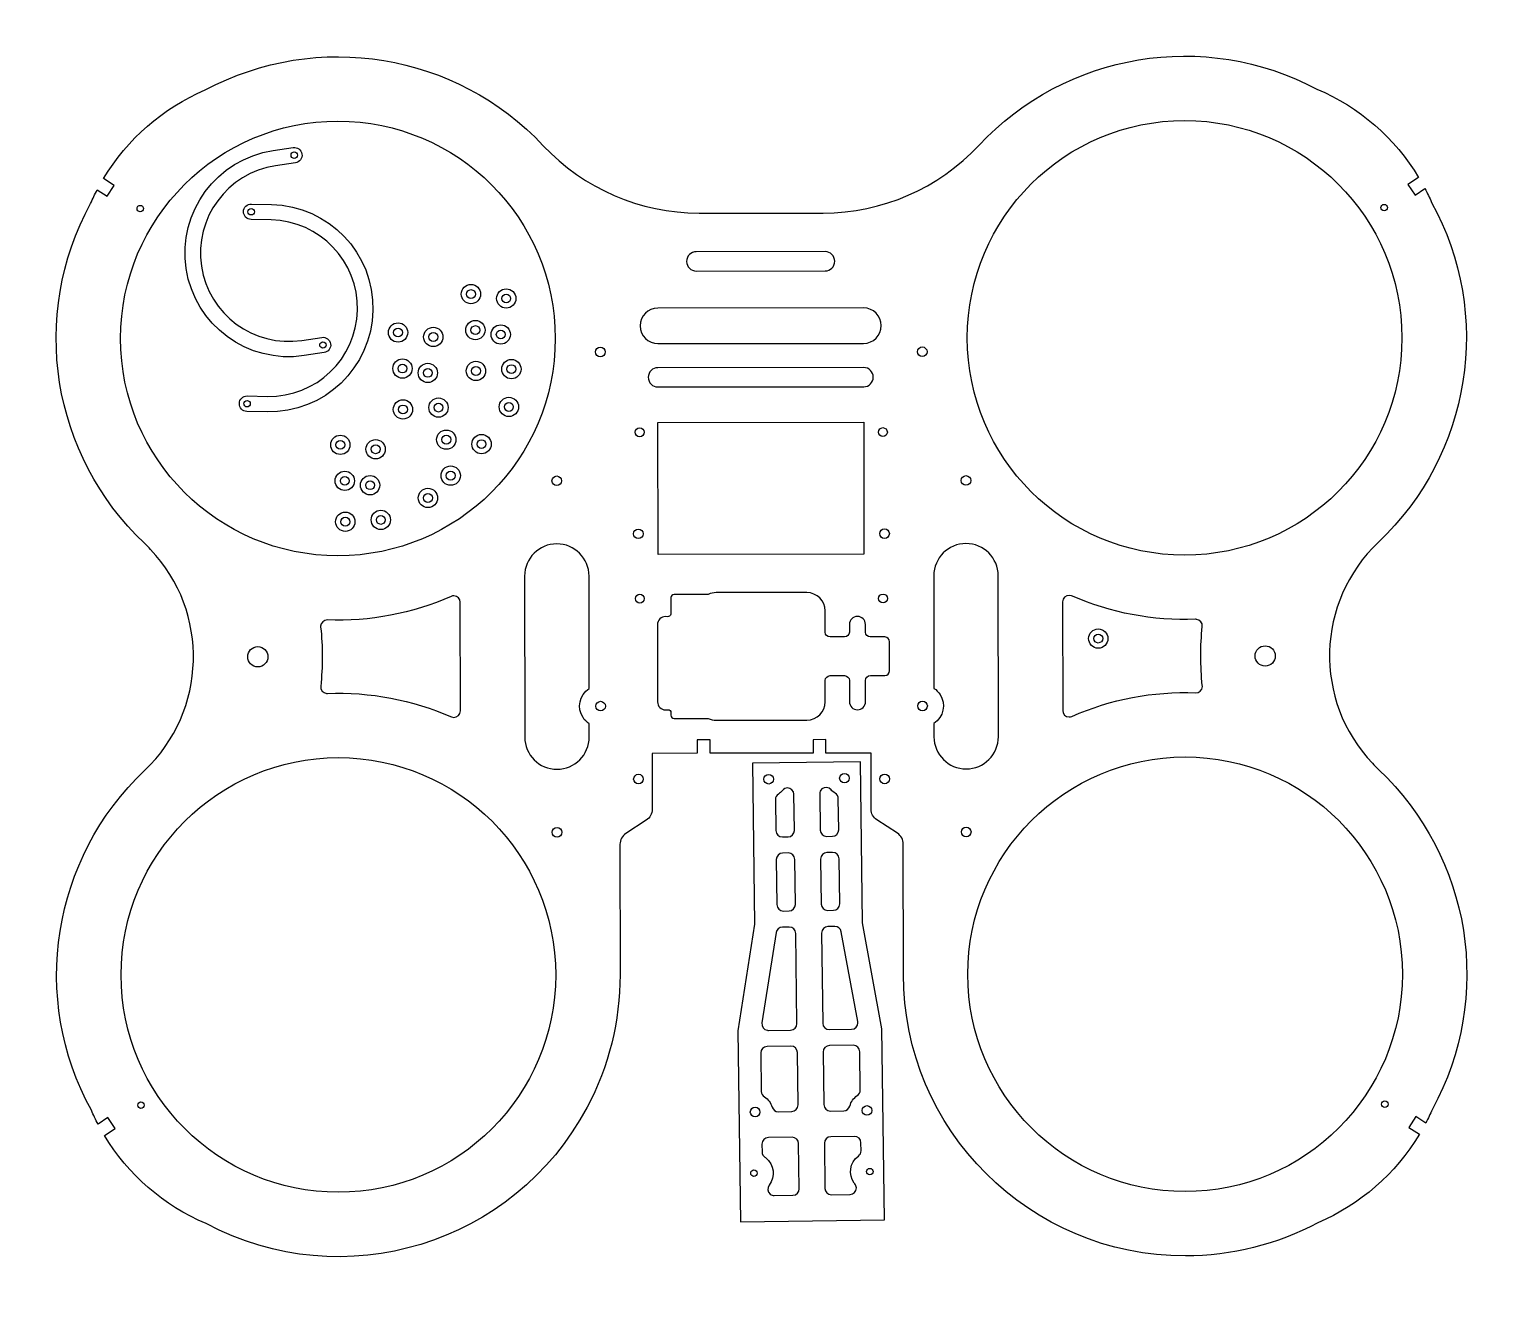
# Model space of a CAD drawing. Header units: millimetres. Extents: x 63 to 517, y -287 to 107.
import ezdxf

# ---------------------------------------------------------------- set-up
doc = ezdxf.new("R2010")
doc.units = ezdxf.units.MM
doc.header["$MEASUREMENT"] = 0
doc.layers.add('Layer 1', color=7, linetype='Continuous', lineweight=0)

msp = doc.modelspace()

# ---------------------------------------------------------------- linework, layer by layer
at = {"layer": 'Layer 1', "color": 18, "lineweight": 25, "true_color": 0x000000}
for points in [[(321.76, -55.94), (257.86, -55.99), (257.82, -14.99), (321.72, -14.94)], [(287.16, -120.88), (287.83, -170.87), (282.67, -203.94), (283.47, -263.25), (328.2, -262.64), (327.41, -203.34), (321.36, -170.42), (320.69, -120.43)]]:
    msp.add_lwpolyline(points, close=True, dxfattribs=at)
for centre, radius in [((158.41, 11.08), 67.5), ((421.41, 11.28), 67.5), ((144.86, 68.01), 1), ((97.03, 51.42), 1), ((131.48, 50.44), 1), ((483.38, 51.72), 1), ((199.75, 24.87), 3), ((199.75, 24.87), 1.37), ((210.7, 23.5), 3), ((210.7, 23.5), 1.37), ((177.1, 12.93), 3), ((177.1, 12.93), 1.38), ((188.05, 11.55), 3), ((201.12, 13.69), 3), ((201.12, 13.69), 1.37), ((208.99, 12.32), 3), ((208.99, 12.32), 1.37), ((153.77, 9.05), 1), ((188.05, 11.55), 1.37), ((178.47, 1.74), 3), ((212.31, 1.56), 3), ((239.91, 6.88), 1.5), ((339.91, 6.95), 1.5), ((178.47, 1.74), 1.38), ((186.34, 0.38), 3), ((186.34, 0.38), 1.37), ((201.29, 0.98), 3), ((201.29, 0.98), 1.38), ((212.31, 1.56), 1.38), ((130.2, -9.18), 1), ((178.63, -10.96), 3), ((189.66, -10.39), 3), ((189.66, -10.39), 1.37), ((211.52, -10.18), 3), ((211.52, -10.18), 1.38), ((178.63, -10.96), 1.37), ((192.08, -20.35), 3), ((252.16, -18.05), 1.38), ((327.7, -17.99), 1.37), ((159.17, -21.96), 3), ((159.17, -21.96), 1.37), ((170.13, -23.33), 3), ((170.13, -23.33), 1.37), ((192.08, -20.35), 1.38), ((203.03, -21.73), 3), ((203.03, -21.73), 1.37), ((160.55, -33.14), 3), ((160.55, -33.14), 1.37), ((168.41, -34.5), 3), ((193.45, -31.53), 3), ((193.45, -31.53), 1.38), ((226.4, -33.13), 1.5), ((353.49, -33.03), 1.5), ((168.41, -34.5), 1.37), ((186.38, -38.46), 3), ((186.38, -38.46), 1.37), ((160.71, -45.84), 3), ((160.71, -45.84), 1.37), ((171.74, -45.27), 3), ((171.74, -45.27), 1.38), ((251.71, -49.6), 1.5), ((328.2, -49.54), 1.5), ((252.2, -69.73), 1.37), ((327.74, -69.67), 1.38), ((394.58, -82.13), 3), ((394.58, -82.13), 1.38), ((133.54, -87.78), 3.15), ((446.43, -87.54), 3.15), ((240, -103.12), 1.5), ((340, -103.05), 1.5), ((158.56, -186.6), 67.5), ((421.56, -186.4), 67.5), ((251.77, -125.78), 1.5), ((292.23, -125.81), 1.5), ((315.76, -125.49), 1.5), ((328.26, -125.72), 1.5), ((226.48, -142.29), 1.5), ((353.57, -142.19), 1.5), ((97.25, -227.04), 1), ((322.75, -228.71), 1.5), ((483.6, -226.74), 1), ((288.01, -229.18), 1.5), ((287.64, -248.19), 1), ((323.63, -247.7), 1)]:
    msp.add_circle(centre, radius, dxfattribs=at)
for points, knots in [([(85.63, 60.79), (85.63, 60.79), (88.95, 58.63), (88.95, 58.63), (88.95, 58.63), (86.77, 55.28), (86.77, 55.28), (86.77, 55.28), (83.67, 57.29), (83.67, 57.29), (82.93, 55.89), (82.25, 54.46), (81.61, 53.01), (62.56, 18.12), (69.42, -25.24), (98.33, -52.54), (98.98, -53.15), (99.62, -53.79), (100.23, -54.44), (118.68, -73.91), (117.85, -104.64), (98.38, -123.09), (69.52, -150.43), (62.72, -193.8), (81.83, -228.66), (82.47, -230.11), (83.16, -231.54), (83.9, -232.94), (83.9, -232.94), (87, -230.92), (87, -230.92), (87, -230.92), (89.18, -234.27), (89.18, -234.27), (89.18, -234.27), (85.87, -236.43), (85.87, -236.43), (93.26, -248.67), (104.31, -258.26), (117.47, -263.85), (160.13, -286.55), (213.12, -270.36), (235.81, -227.7), (242.55, -215.03), (246.07, -200.89), (246.06, -186.54), (246.06, -186.54), (246.03, -146.03), (246.03, -146.03), (246.03, -144.68), (246.71, -143.41), (247.85, -142.67), (247.85, -142.67), (254.21, -138.52), (254.21, -138.52), (255.34, -137.78), (256.02, -136.52), (256.02, -135.17), (256.02, -135.17), (256.01, -117.78), (256.01, -117.78), (256.01, -117.78), (270.01, -117.76), (270.01, -117.76), (270.01, -117.76), (270.01, -113.56), (270.01, -113.56), (270.01, -113.56), (274.01, -113.56), (274.01, -113.56), (274.01, -113.56), (274.01, -117.76), (274.01, -117.76), (274.01, -117.76), (306.01, -117.74), (306.01, -117.74), (306.01, -117.74), (306.01, -113.54), (306.01, -113.54), (306.01, -113.54), (310.01, -113.53), (310.01, -113.53), (310.01, -113.53), (310.01, -117.73), (310.01, -117.73), (310.01, -117.73), (324.01, -117.72), (324.01, -117.72), (324.01, -117.72), (324.02, -135.12), (324.02, -135.12), (324.02, -136.47), (324.71, -137.73), (325.84, -138.47), (325.84, -138.47), (332.21, -142.61), (332.21, -142.61), (333.35, -143.35), (334.03, -144.61), (334.03, -145.96), (334.03, -145.96), (334.06, -186.47), (334.06, -186.47), (334.1, -234.79), (373.31, -273.94), (421.63, -273.9), (435.99, -273.89), (450.12, -270.34), (462.78, -263.58), (475.92, -257.97), (486.97, -248.36), (494.34, -236.11), (494.34, -236.11), (491.02, -233.95), (491.02, -233.95), (491.02, -233.95), (493.2, -230.6), (493.2, -230.6), (493.2, -230.6), (496.3, -232.61), (496.3, -232.61), (497.04, -231.21), (497.72, -229.78), (498.36, -228.33), (517.41, -193.44), (510.55, -150.08), (481.64, -122.79), (480.99, -122.17), (480.35, -121.53), (479.74, -120.88), (461.29, -101.41), (462.12, -70.68), (481.59, -52.23), (510.45, -24.89), (517.25, 18.47), (498.14, 53.34), (497.5, 54.79), (496.81, 56.22), (496.07, 57.62), (496.07, 57.62), (492.98, 55.59), (492.98, 55.59), (492.98, 55.59), (490.79, 58.94), (490.79, 58.94), (490.79, 58.94), (494.1, 61.11), (494.1, 61.11), (486.71, 73.34), (475.66, 82.94), (462.5, 88.53), (427.57, 107.11), (384.53, 99.95), (357.5, 71.05), (344.98, 57.67), (327.48, 50.07), (309.16, 50.05), (309.16, 50.05), (270.58, 50.02), (270.58, 50.02), (252.26, 50.01), (234.75, 57.59), (222.22, 70.95), (195.15, 99.8), (152.09, 106.9), (117.19, 88.26), (104.05, 82.65), (93, 73.04), (85.63, 60.79)], [0, 0, 0, 0, 1, 1, 1, 2, 2, 2, 3, 3, 3, 4, 4, 4, 5, 5, 5, 6, 6, 6, 7, 7, 7, 8, 8, 8, 9, 9, 9, 10, 10, 10, 11, 11, 11, 12, 12, 12, 13, 13, 13, 14, 14, 14, 15, 15, 15, 16, 16, 16, 17, 17, 17, 18, 18, 18, 19, 19, 19, 20, 20, 20, 21, 21, 21, 22, 22, 22, 23, 23, 23, 24, 24, 24, 25, 25, 25, 26, 26, 26, 27, 27, 27, 28, 28, 28, 29, 29, 29, 30, 30, 30, 31, 31, 31, 32, 32, 32, 33, 33, 33, 34, 34, 34, 35, 35, 35, 36, 36, 36, 37, 37, 37, 38, 38, 38, 39, 39, 39, 40, 40, 40, 41, 41, 41, 42, 42, 42, 43, 43, 43, 44, 44, 44, 45, 45, 45, 46, 46, 46, 47, 47, 47, 48, 48, 48, 49, 49, 49, 50, 50, 50, 51, 51, 51, 52, 52, 52, 53, 53, 53, 54, 54, 54, 55, 55, 55, 56, 56, 56, 56]), ([(147.23, 10.49), (147.23, 10.49), (147.23, 10.49), (147.23, 10.49), (132.26, 8.23), (118.29, 18.53), (116.02, 33.5), (113.76, 48.47), (124.07, 62.45), (139.04, 64.71), (139.04, 64.71), (145.22, 65.64), (145.22, 65.64), (146.53, 65.84), (147.44, 67.06), (147.24, 68.37), (147.04, 69.68), (145.82, 70.59), (144.51, 70.39), (144.51, 70.39), (138.32, 69.45), (138.32, 69.45), (120.73, 66.8), (108.62, 50.38), (111.28, 32.78), (113.94, 15.19), (130.35, 3.08), (147.95, 5.74), (147.95, 5.74), (147.95, 5.74), (147.95, 5.74), (147.95, 5.74), (154.13, 6.68), (154.13, 6.68), (155.44, 6.87), (156.34, 8.1), (156.15, 9.41), (155.95, 10.72), (154.73, 11.62), (153.41, 11.42), (153.41, 11.42), (147.23, 10.49), (147.23, 10.49)], [0, 0, 0, 0, 1, 1, 1, 2, 2, 2, 3, 3, 3, 4, 4, 4, 5, 5, 5, 6, 6, 6, 7, 7, 7, 8, 8, 8, 9, 9, 9, 10, 10, 10, 11, 11, 11, 12, 12, 12, 13, 13, 13, 14, 14, 14, 14]), ([(137.68, 47.91), (137.68, 47.91), (137.68, 47.91), (137.68, 47.91), (152.82, 47.58), (164.83, 35.04), (164.5, 19.91), (164.18, 4.77), (151.64, -7.24), (136.5, -6.91), (136.5, -6.91), (130.25, -6.78), (130.25, -6.78), (128.92, -6.75), (127.82, -7.8), (127.8, -9.13), (127.77, -10.45), (128.82, -11.55), (130.14, -11.58), (130.14, -11.58), (136.4, -11.71), (136.4, -11.71), (154.19, -12.1), (168.92, 2.01), (169.3, 19.8), (169.69, 37.59), (155.58, 52.32), (137.79, 52.71), (137.79, 52.71), (137.79, 52.71), (137.79, 52.71), (137.79, 52.71), (131.53, 52.84), (131.53, 52.84), (130.21, 52.87), (129.11, 51.82), (129.08, 50.49), (129.05, 49.17), (130.11, 48.07), (131.43, 48.04), (131.43, 48.04), (137.68, 47.91), (137.68, 47.91)], [0, 0, 0, 0, 1, 1, 1, 2, 2, 2, 3, 3, 3, 4, 4, 4, 5, 5, 5, 6, 6, 6, 7, 7, 7, 8, 8, 8, 9, 9, 9, 10, 10, 10, 11, 11, 11, 12, 12, 12, 13, 13, 13, 14, 14, 14, 14]), ([(309.74, 32.05), (309.74, 32.05), (269.74, 32.02), (269.74, 32.02), (269.74, 32.02), (269.74, 32.02), (269.74, 32.02), (268.08, 32.02), (266.74, 33.36), (266.74, 35.02), (266.73, 36.68), (268.08, 38.02), (269.73, 38.02), (269.73, 38.02), (309.73, 38.05), (309.73, 38.05), (309.73, 38.05), (309.73, 38.05), (309.73, 38.05), (311.39, 38.05), (312.73, 36.71), (312.73, 35.05), (312.74, 33.4), (311.39, 32.05), (309.74, 32.05)], [0, 0, 0, 0, 1, 1, 1, 2, 2, 2, 3, 3, 3, 4, 4, 4, 5, 5, 5, 6, 6, 6, 7, 7, 7, 8, 8, 8, 8]), ([(257.8, 20.51), (257.8, 20.51), (321.7, 20.56), (321.7, 20.56), (324.73, 20.56), (327.2, 18.1), (327.2, 15.07), (327.2, 12.03), (324.74, 9.56), (321.71, 9.56), (321.71, 9.56), (257.81, 9.51), (257.81, 9.51), (254.77, 9.51), (252.3, 11.97), (252.3, 15.01), (252.3, 18.04), (254.76, 20.51), (257.8, 20.51)], [0, 0, 0, 0, 1, 1, 1, 2, 2, 2, 3, 3, 3, 4, 4, 4, 5, 5, 5, 6, 6, 6, 6]), ([(321.72, -3.94), (321.72, -3.94), (257.82, -3.99), (257.82, -3.99), (256.16, -3.99), (254.81, -2.65), (254.81, -0.99), (254.81, 0.67), (256.15, 2.01), (257.81, 2.01), (257.81, 2.01), (321.71, 2.06), (321.71, 2.06), (323.37, 2.06), (324.71, 0.72), (324.71, -0.94), (324.71, -2.59), (323.37, -3.94), (321.72, -3.94)], [0, 0, 0, 0, 1, 1, 1, 2, 2, 2, 3, 3, 3, 4, 4, 4, 5, 5, 5, 6, 6, 6, 6]), ([(236.42, -62.7), (236.42, -62.7), (236.45, -97.68), (236.45, -97.68), (233.44, -99.64), (232.59, -103.67), (234.55, -106.67), (235.05, -107.43), (235.7, -108.08), (236.46, -108.57), (236.46, -108.57), (236.46, -112.7), (236.46, -112.7), (236.46, -118.23), (231.99, -122.71), (226.47, -122.71), (220.94, -122.71), (216.46, -118.24), (216.46, -112.72), (216.46, -112.72), (216.42, -62.72), (216.42, -62.72), (216.41, -57.2), (220.89, -52.71), (226.41, -52.71), (231.93, -52.71), (236.41, -57.18), (236.42, -62.7)], [0, 0, 0, 0, 1, 1, 1, 2, 2, 2, 3, 3, 3, 4, 4, 4, 5, 5, 5, 6, 6, 6, 7, 7, 7, 8, 8, 8, 9, 9, 9, 9]), ([(343.54, -97.6), (343.54, -97.6), (343.51, -62.62), (343.51, -62.62), (343.51, -57.1), (347.98, -52.62), (353.5, -52.61), (359.03, -52.61), (363.51, -57.08), (363.51, -62.6), (363.51, -62.6), (363.55, -112.6), (363.55, -112.6), (363.56, -118.13), (359.08, -122.61), (353.56, -122.61), (348.04, -122.62), (343.56, -118.14), (343.55, -112.62), (343.55, -112.62), (343.55, -108.49), (343.55, -108.49), (346.56, -106.53), (347.4, -102.5), (345.44, -99.49), (344.95, -98.74), (344.3, -98.09), (343.54, -97.6)], [0, 0, 0, 0, 1, 1, 1, 2, 2, 2, 3, 3, 3, 4, 4, 4, 5, 5, 5, 6, 6, 6, 7, 7, 7, 8, 8, 8, 9, 9, 9, 9]), ([(311.29, -93.64), (310.46, -93.64), (309.79, -94.32), (309.79, -95.14), (309.79, -95.14), (309.8, -101.74), (309.8, -101.74), (309.8, -104.89), (307.25, -107.45), (304.1, -107.45), (304.1, -107.45), (275.9, -107.47), (275.9, -107.47), (275.05, -107.47), (274.2, -107.28), (273.43, -106.91), (273.43, -106.91), (262.87, -106.92), (262.87, -106.92), (262.32, -106.92), (261.87, -106.47), (261.87, -105.92), (261.87, -105.92), (261.87, -105.22), (261.87, -105.22), (261.87, -104.67), (261.42, -104.22), (260.87, -104.22), (260.8, -104.22), (260.74, -104.22), (260.68, -104.24), (260.52, -104.27), (260.36, -104.28), (260.2, -104.28), (258.82, -104.28), (257.7, -103.17), (257.7, -101.79), (257.7, -101.79), (257.68, -77.79), (257.68, -77.79), (257.68, -77.63), (257.69, -77.47), (257.72, -77.31), (257.99, -75.95), (259.3, -75.07), (260.65, -75.33), (261.2, -75.43), (261.72, -75.08), (261.83, -74.54), (261.84, -74.48), (261.84, -74.41), (261.84, -74.35), (261.84, -74.35), (261.84, -69.42), (261.84, -69.42), (261.84, -68.87), (262.29, -68.42), (262.84, -68.42), (262.84, -68.42), (273.45, -68.41), (273.45, -68.41), (274.21, -68.06), (275.03, -67.87), (275.87, -67.87), (275.87, -67.87), (304.07, -67.85), (304.07, -67.85), (307.22, -67.85), (309.77, -70.4), (309.77, -73.54), (309.77, -73.54), (309.78, -80.14), (309.78, -80.14), (309.78, -80.97), (310.45, -81.64), (311.28, -81.64), (311.28, -81.64), (315.78, -81.64), (315.78, -81.64), (316.61, -81.64), (317.28, -80.97), (317.28, -80.14), (317.28, -80.14), (317.28, -77.74), (317.28, -77.74), (317.28, -76.36), (318.39, -75.24), (319.78, -75.24), (321.16, -75.24), (322.28, -76.35), (322.28, -77.74), (322.28, -77.74), (322.28, -80.14), (322.28, -80.14), (322.28, -80.96), (322.95, -81.63), (323.78, -81.63), (323.78, -81.63), (328.28, -81.63), (328.28, -81.63), (329.11, -81.63), (329.78, -82.3), (329.78, -83.13), (329.78, -83.13), (329.79, -92.13), (329.79, -92.13), (329.79, -92.96), (329.12, -93.63), (328.29, -93.63), (328.29, -93.63), (323.79, -93.63), (323.79, -93.63), (322.96, -93.63), (322.29, -94.31), (322.29, -95.14), (322.29, -95.14), (322.3, -101.74), (322.3, -101.74), (322.3, -103.12), (321.18, -104.24), (319.8, -104.24), (318.42, -104.24), (317.3, -103.12), (317.3, -101.74), (317.3, -101.74), (317.29, -95.14), (317.29, -95.14), (317.29, -94.31), (316.62, -93.64), (315.79, -93.64), (315.79, -93.64), (311.29, -93.64), (311.29, -93.64)], [0, 0, 0, 0, 1, 1, 1, 2, 2, 2, 3, 3, 3, 4, 4, 4, 5, 5, 5, 6, 6, 6, 7, 7, 7, 8, 8, 8, 9, 9, 9, 10, 10, 10, 11, 11, 11, 12, 12, 12, 13, 13, 13, 14, 14, 14, 15, 15, 15, 16, 16, 16, 17, 17, 17, 18, 18, 18, 19, 19, 19, 20, 20, 20, 21, 21, 21, 22, 22, 22, 23, 23, 23, 24, 24, 24, 25, 25, 25, 26, 26, 26, 27, 27, 27, 28, 28, 28, 29, 29, 29, 30, 30, 30, 31, 31, 31, 32, 32, 32, 33, 33, 33, 34, 34, 34, 35, 35, 35, 36, 36, 36, 37, 37, 37, 38, 38, 38, 39, 39, 39, 40, 40, 40, 41, 41, 41, 42, 42, 42, 43, 43, 43, 44, 44, 44, 44]), ([(153.07, -96.97), (153.71, -90.85), (153.7, -84.68), (153.06, -78.57), (153.05, -78.47), (153.04, -78.38), (153.05, -78.28), (153.09, -77.18), (154.02, -76.32), (155.12, -76.36), (168.34, -76.86), (181.51, -74.35), (193.62, -69.02), (193.87, -68.91), (194.15, -68.86), (194.42, -68.86), (195.53, -68.85), (196.42, -69.75), (196.43, -70.85), (196.43, -70.85), (196.45, -104.61), (196.45, -104.61), (196.45, -104.89), (196.4, -105.16), (196.28, -105.42), (195.84, -106.43), (194.66, -106.89), (193.65, -106.45), (181.53, -101.14), (168.36, -98.65), (155.14, -99.17), (155.04, -99.17), (154.95, -99.17), (154.85, -99.16), (153.76, -99.05), (152.96, -98.07), (153.07, -96.97)], [0, 0, 0, 0, 1, 1, 1, 2, 2, 2, 3, 3, 3, 4, 4, 4, 5, 5, 5, 6, 6, 6, 7, 7, 7, 8, 8, 8, 9, 9, 9, 10, 10, 10, 11, 11, 11, 12, 12, 12, 12]), ([(426.9, -78.35), (426.27, -84.47), (426.27, -90.64), (426.91, -96.75), (426.92, -96.85), (426.93, -96.94), (426.92, -97.04), (426.88, -98.14), (425.95, -99), (424.85, -98.96), (411.63, -98.46), (398.46, -100.97), (386.35, -106.3), (386.1, -106.41), (385.82, -106.46), (385.55, -106.47), (384.44, -106.47), (383.55, -105.57), (383.55, -104.47), (383.55, -104.47), (383.52, -70.71), (383.52, -70.71), (383.52, -70.43), (383.58, -70.16), (383.69, -69.9), (384.13, -68.89), (385.31, -68.43), (386.32, -68.87), (398.44, -74.18), (411.61, -76.67), (424.83, -76.15), (424.93, -76.15), (425.02, -76.15), (425.12, -76.16), (426.21, -76.27), (427.01, -77.26), (426.9, -78.35)], [0, 0, 0, 0, 1, 1, 1, 2, 2, 2, 3, 3, 3, 4, 4, 4, 5, 5, 5, 6, 6, 6, 7, 7, 7, 8, 8, 8, 9, 9, 9, 10, 10, 10, 11, 11, 11, 12, 12, 12, 12]), ([(300.06, -130.5), (300.06, -130.5), (300.21, -141.7), (300.21, -141.7), (300.22, -142.81), (299.34, -143.72), (298.23, -143.73), (298.23, -143.73), (296.47, -143.75), (296.47, -143.75), (295.36, -143.77), (294.46, -142.89), (294.44, -141.78), (294.44, -141.78), (294.31, -132.13), (294.31, -132.13), (294.3, -131.44), (294.65, -130.8), (295.22, -130.42), (295.71, -130.11), (296.14, -129.72), (296.5, -129.27), (296.88, -128.81), (297.44, -128.54), (298.03, -128.53), (299.14, -128.51), (300.04, -129.4), (300.06, -130.5)], [0, 0, 0, 0, 1, 1, 1, 2, 2, 2, 3, 3, 3, 4, 4, 4, 5, 5, 5, 6, 6, 6, 7, 7, 7, 8, 8, 8, 9, 9, 9, 9]), ([(308.21, -141.6), (308.21, -141.6), (308.06, -130.39), (308.06, -130.39), (308.05, -129.8), (308.31, -129.23), (308.76, -128.85), (309.6, -128.13), (310.86, -128.23), (311.58, -129.07), (311.95, -129.51), (312.39, -129.88), (312.89, -130.18), (313.47, -130.54), (313.83, -131.18), (313.84, -131.86), (313.84, -131.86), (313.97, -141.52), (313.97, -141.52), (313.99, -142.62), (313.1, -143.53), (312, -143.55), (312, -143.55), (310.23, -143.57), (310.23, -143.57), (309.13, -143.58), (308.22, -142.7), (308.21, -141.6)], [0, 0, 0, 0, 1, 1, 1, 2, 2, 2, 3, 3, 3, 4, 4, 4, 5, 5, 5, 6, 6, 6, 7, 7, 7, 8, 8, 8, 9, 9, 9, 9]), ([(298.54, -166.73), (298.54, -166.73), (296.78, -166.75), (296.78, -166.75), (295.67, -166.77), (294.77, -165.88), (294.75, -164.78), (294.75, -164.78), (294.56, -150.78), (294.56, -150.78), (294.55, -149.68), (295.43, -148.77), (296.54, -148.75), (296.54, -148.75), (298.3, -148.73), (298.3, -148.73), (299.41, -148.72), (300.31, -149.6), (300.33, -150.7), (300.33, -150.7), (300.52, -164.7), (300.52, -164.7), (300.53, -165.81), (299.65, -166.71), (298.54, -166.73)], [0, 0, 0, 0, 1, 1, 1, 2, 2, 2, 3, 3, 3, 4, 4, 4, 5, 5, 5, 6, 6, 6, 7, 7, 7, 8, 8, 8, 8]), ([(312.31, -166.54), (312.31, -166.54), (310.54, -166.57), (310.54, -166.57), (309.44, -166.58), (308.53, -165.7), (308.52, -164.59), (308.52, -164.59), (308.33, -150.6), (308.33, -150.6), (308.31, -149.49), (309.2, -148.58), (310.3, -148.57), (310.3, -148.57), (312.07, -148.55), (312.07, -148.55), (313.17, -148.53), (314.08, -149.41), (314.09, -150.52), (314.09, -150.52), (314.28, -164.52), (314.28, -164.52), (314.3, -165.62), (313.41, -166.53), (312.31, -166.54)], [0, 0, 0, 0, 1, 1, 1, 2, 2, 2, 3, 3, 3, 4, 4, 4, 5, 5, 5, 6, 6, 6, 7, 7, 7, 8, 8, 8, 8]), ([(299.04, -203.72), (299.04, -203.72), (292.14, -203.82), (292.14, -203.82), (292.03, -203.82), (291.91, -203.81), (291.8, -203.79), (290.71, -203.62), (289.97, -202.6), (290.14, -201.51), (290.14, -201.51), (294.51, -173.45), (294.51, -173.45), (294.67, -172.48), (295.49, -171.77), (296.46, -171.76), (296.46, -171.76), (298.61, -171.73), (298.61, -171.73), (299.72, -171.71), (300.62, -172.6), (300.64, -173.7), (300.64, -173.7), (301.01, -201.7), (301.01, -201.7), (301.03, -202.8), (300.14, -203.71), (299.04, -203.72)], [0, 0, 0, 0, 1, 1, 1, 2, 2, 2, 3, 3, 3, 4, 4, 4, 5, 5, 5, 6, 6, 6, 7, 7, 7, 8, 8, 8, 9, 9, 9, 9]), ([(317.94, -203.47), (317.94, -203.47), (311.04, -203.56), (311.04, -203.56), (309.93, -203.58), (309.03, -202.7), (309.01, -201.59), (309.01, -201.59), (308.64, -173.59), (308.64, -173.59), (308.62, -172.49), (309.51, -171.58), (310.61, -171.57), (310.61, -171.57), (312.76, -171.54), (312.76, -171.54), (313.73, -171.52), (314.57, -172.22), (314.75, -173.18), (314.75, -173.18), (319.88, -201.11), (319.88, -201.11), (319.9, -201.22), (319.91, -201.33), (319.91, -201.44), (319.93, -202.55), (319.05, -203.46), (317.94, -203.47)], [0, 0, 0, 0, 1, 1, 1, 2, 2, 2, 3, 3, 3, 4, 4, 4, 5, 5, 5, 6, 6, 6, 7, 7, 7, 8, 8, 8, 9, 9, 9, 9]), ([(293.29, -227.64), (292.91, -226.33), (292.05, -225.2), (290.88, -224.49), (290.3, -224.13), (289.93, -223.5), (289.93, -222.81), (289.93, -222.81), (289.76, -210.85), (289.76, -210.85), (289.75, -209.75), (290.63, -208.84), (291.74, -208.82), (291.74, -208.82), (299.11, -208.72), (299.11, -208.72), (300.21, -208.71), (301.12, -209.59), (301.13, -210.7), (301.13, -210.7), (301.35, -227), (301.35, -227), (301.37, -228.11), (300.48, -229.01), (299.38, -229.03), (299.38, -229.03), (295.24, -229.08), (295.24, -229.08), (294.34, -229.1), (293.54, -228.51), (293.29, -227.64)], [0, 0, 0, 0, 1, 1, 1, 2, 2, 2, 3, 3, 3, 4, 4, 4, 5, 5, 5, 6, 6, 6, 7, 7, 7, 8, 8, 8, 9, 9, 9, 10, 10, 10, 10]), ([(319.75, -224.1), (318.6, -224.85), (317.78, -226), (317.43, -227.32), (317.2, -228.19), (316.42, -228.8), (315.52, -228.81), (315.52, -228.81), (311.38, -228.87), (311.38, -228.87), (310.27, -228.88), (309.37, -228), (309.35, -226.89), (309.35, -226.89), (309.13, -210.59), (309.13, -210.59), (309.12, -209.49), (310, -208.58), (311.11, -208.56), (311.11, -208.56), (318.48, -208.46), (318.48, -208.46), (319.58, -208.45), (320.49, -209.33), (320.5, -210.44), (320.5, -210.44), (320.66, -222.4), (320.66, -222.4), (320.67, -223.08), (320.33, -223.73), (319.75, -224.1)], [0, 0, 0, 0, 1, 1, 1, 2, 2, 2, 3, 3, 3, 4, 4, 4, 5, 5, 5, 6, 6, 6, 7, 7, 7, 8, 8, 8, 9, 9, 9, 10, 10, 10, 10]), ([(299.73, -255.03), (299.73, -255.03), (293.97, -255.1), (293.97, -255.1), (293.52, -255.11), (293.08, -254.96), (292.72, -254.68), (291.85, -254), (291.69, -252.75), (292.37, -251.87), (294.41, -249.26), (293.94, -245.49), (291.32, -243.45), (291.23, -243.38), (291.14, -243.31), (291.04, -243.25), (290.51, -242.88), (290.19, -242.28), (290.18, -241.63), (290.18, -241.63), (290.14, -239.15), (290.14, -239.15), (290.13, -238.05), (291.01, -237.14), (292.12, -237.13), (292.12, -237.13), (299.49, -237.03), (299.49, -237.03), (300.59, -237.01), (301.5, -237.9), (301.51, -239), (301.51, -239), (301.7, -253), (301.7, -253), (301.72, -254.1), (300.83, -255.01), (299.73, -255.03)], [0, 0, 0, 0, 1, 1, 1, 2, 2, 2, 3, 3, 3, 4, 4, 4, 5, 5, 5, 6, 6, 6, 7, 7, 7, 8, 8, 8, 9, 9, 9, 10, 10, 10, 11, 11, 11, 12, 12, 12, 12]), ([(317.48, -254.79), (317.48, -254.79), (311.73, -254.87), (311.73, -254.87), (310.62, -254.88), (309.72, -254), (309.7, -252.89), (309.7, -252.89), (309.51, -238.89), (309.51, -238.89), (309.5, -237.79), (310.38, -236.88), (311.49, -236.87), (311.49, -236.87), (318.86, -236.77), (318.86, -236.77), (319.96, -236.75), (320.87, -237.64), (320.88, -238.74), (320.88, -238.74), (320.92, -241.22), (320.92, -241.22), (320.92, -241.86), (320.62, -242.48), (320.1, -242.86), (317.42, -244.81), (316.83, -248.57), (318.79, -251.24), (318.86, -251.34), (318.93, -251.43), (319, -251.52), (319.29, -251.87), (319.45, -252.31), (319.46, -252.76), (319.47, -253.87), (318.59, -254.77), (317.48, -254.79)], [0, 0, 0, 0, 1, 1, 1, 2, 2, 2, 3, 3, 3, 4, 4, 4, 5, 5, 5, 6, 6, 6, 7, 7, 7, 8, 8, 8, 9, 9, 9, 10, 10, 10, 11, 11, 11, 12, 12, 12, 12])]:
    msp.add_open_spline(points, degree=3, knots=knots, dxfattribs=at)

doc.saveas('drawing.dxf')
